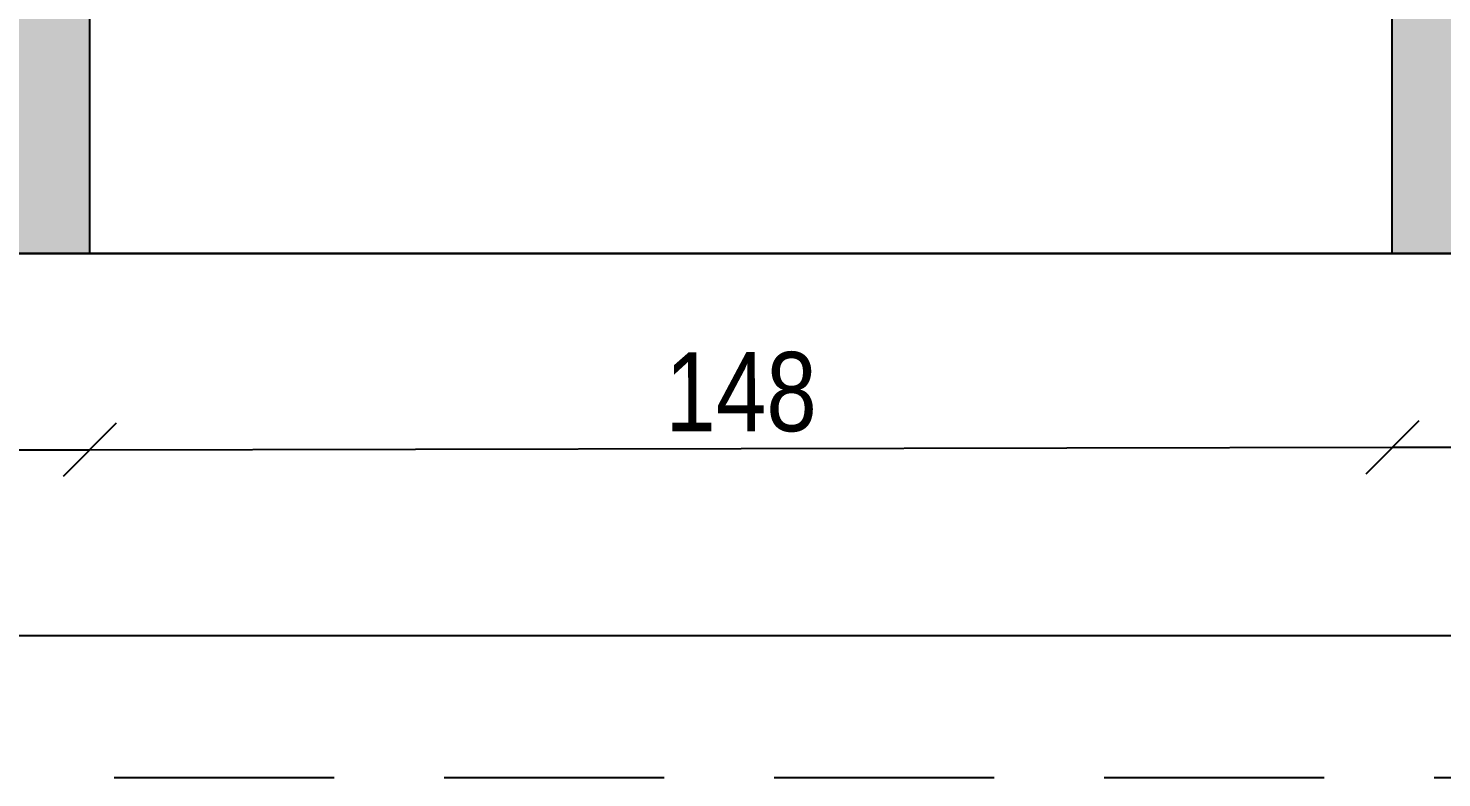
# Model space of a CAD drawing. Header units: metres. Extents: x 493 to 630, y -132 to -15.
# Drawn here: x 560.541 to 562.147, y -93.39 to -92.538 of the extents above; entities that cross this region are included whole.
import ezdxf

# ---------------------------------------------------------------- set-up
doc = ezdxf.new("R2010")
doc.units = ezdxf.units.M
doc.header["$MEASUREMENT"] = 0
doc.header["$PDMODE"] = 3
doc.linetypes.add('HIDDEN2', pattern=[0.1875, 0.125, -0.0625])
for name, color, linetype in [('a_caramida', 2, 'Continuous'), ('a_cote_50', 9, 'Continuous'), ('a_pereti_hasuri', 253, 'Continuous'), ('a_scari_punctat', 40, 'HIDDEN2'), ('a_vederi', 74, 'Continuous')]:
    doc.layers.add(name, color=color, linetype=linetype)
doc.styles.get("Standard").update_dxf_attribs({"font": 'ARIALN.TTF'})
doc.dimstyles.new('50 cote', dxfattribs={"dimtxt": 0.09, "dimasz": 0.06, "dimexe": 0, "dimexo": 0, "dimgap": 0.018, "dimtad": 1, "dimdec": 1, "dimlfac": 100, "dimrnd": 0.5, "dimdsep": 46, "dimtxsty": 'Standard', "dimblk": 'OBLIQUE', "dimcen": 0.00045, "dimclrd": 256, "dimclrt": 4, "dimadec": 1, "dimazin": 0, "dimtfac": 1, "dimtdec": 1, "dimtix": 1, "dimtofl": 0, "dimtmove": 0, "dimatfit": 3, "dimldrblk": 'OBLIQUE', "dimfxl": 0, "dimtolj": 1, "dimtzin": 0, "dimarcsym": 0})

# ---------------------------------------------------------------- blocks, each defined once
blk = doc.blocks.new('_Oblique')
at = {"color": 0, "linetype": 'ByBlock', "lineweight": -2}
blk.add_line((-0.5, -0.5), (0.5, 0.5), dxfattribs=at)
blk = doc.blocks.new('*D1098')
at = {"layer": 'a_cote_50', "lineweight": -2, "ltscale": 0.3}
blk.add_line((2.0237, -67.3001), (3.5436, -67.2972), dxfattribs=at)
at = {"layer": 'Defpoints', "color": 0, "ltscale": 0.3}
for p in [(2.0232, -67.0744), (3.5432, -67.0744), (3.5436, -67.2972)]:
    blk.add_point(p, dxfattribs=at)
at = {"layer": 'a_cote_50', "lineweight": -2, "ltscale": 0.3, "xscale": 0.06, "yscale": 0.06, "zscale": 0.06}
for p, rotation in [((2.0237, -67.3001), 180.1079428696821), ((3.5436, -67.2972), 0.1079428696821681)]:
    blk.add_blockref('_Oblique', p, dxfattribs=dict(at, rotation=rotation))
at = {"layer": 'a_cote_50', "color": 4, "ltscale": 0.3, "insert": (2.7835, -67.2347), "char_height": 0.09, "attachment_point": 5, "rotation": 0.1079}
blk.add_mtext('\\A1;152', dxfattribs=at)
blk = doc.blocks.new('*D1099')
at = {"layer": 'a_cote_50', "lineweight": -2, "ltscale": 0.3}
blk.add_line((3.5436, -67.2972), (5.0236, -67.2944), dxfattribs=at)
at = {"layer": 'Defpoints', "color": 0, "ltscale": 0.3}
for p in [(3.5432, -67.0744), (5.0232, -67.0744), (5.0236, -67.2944)]:
    blk.add_point(p, dxfattribs=at)
at = {"layer": 'a_cote_50', "lineweight": -2, "ltscale": 0.3, "xscale": 0.06, "yscale": 0.06, "zscale": 0.06}
for p, rotation in [((3.5436, -67.2972), 180.1079428696821), ((5.0236, -67.2944), 0.1079428696821681)]:
    blk.add_blockref('_Oblique', p, dxfattribs=dict(at, rotation=rotation))
at = {"layer": 'a_cote_50', "color": 4, "ltscale": 0.3, "insert": (4.2835, -67.2319), "char_height": 0.09, "attachment_point": 5, "rotation": 0.1079}
blk.add_mtext('\\A1;148', dxfattribs=at)
blk = doc.blocks.new('*D1100')
at = {"layer": 'a_cote_50', "lineweight": -2, "ltscale": 0.3}
blk.add_line((5.0236, -67.2944), (6.5036, -67.2916), dxfattribs=at)
at = {"layer": 'Defpoints', "color": 0, "ltscale": 0.3}
for p in [(5.0232, -67.0744), (6.5032, -67.0744), (6.5036, -67.2916)]:
    blk.add_point(p, dxfattribs=at)
at = {"layer": 'a_cote_50', "lineweight": -2, "ltscale": 0.3, "xscale": 0.06, "yscale": 0.06, "zscale": 0.06}
for p, rotation in [((5.0236, -67.2944), 180.1079428696821), ((6.5036, -67.2916), 0.1079428696821681)]:
    blk.add_blockref('_Oblique', p, dxfattribs=dict(at, rotation=rotation))
at = {"layer": 'a_cote_50', "color": 4, "ltscale": 0.3, "insert": (5.7635, -67.2291), "char_height": 0.09, "attachment_point": 5, "rotation": 0.1079}
blk.add_mtext('\\A1;148', dxfattribs=at)
blk = doc.blocks.new('*D1105')
at = {"layer": 'a_cote_50', "lineweight": -2, "ltscale": 0.3}
blk.add_line((-50.9468, -67.5081), (13.8782, -67.5081), dxfattribs=at)
at = {"layer": 'Defpoints', "color": 0, "ltscale": 0.3}
for p in [(13.8782, -63.4009), (-50.9468, -67.0744), (13.8782, -67.5081)]:
    blk.add_point(p, dxfattribs=at)
at = {"layer": 'a_cote_50', "lineweight": -2, "ltscale": 0.3, "xscale": 0.06, "yscale": 0.06, "zscale": 0.06, "rotation": 180}
blk.add_blockref('_Oblique', (-50.9468, -67.5081), dxfattribs=at)
at = {"layer": 'a_cote_50', "lineweight": -2, "ltscale": 0.3, "xscale": 0.06, "yscale": 0.06, "zscale": 0.06}
blk.add_blockref('_Oblique', (13.8782, -67.5081), dxfattribs=at)
at = {"layer": 'a_cote_50', "color": 4, "ltscale": 0.3, "insert": (-18.5343, -67.4441), "char_height": 0.09, "attachment_point": 5}
blk.add_mtext('\\A1;6482.5', dxfattribs=at)
blk = doc.blocks.new('COTE EXY')
at = {"layer": 'a_cote_50', "ltscale": 0.3}
dim = blk.add_linear_dim(base=(13.8782, -67.5081), p1=(-50.9468, -67.0744), p2=(13.8782, -63.4009), dimstyle='50 cote', dxfattribs=at)
dim.commit()
dim.dimension.update_dxf_attribs({"geometry": '*D1105', "text_midpoint": (-18.5343, -67.4441)})
for base, p1, p2, picture, middle in [((3.5436, -67.2972), (2.0232, -67.0744), (3.5432, -67.0744), '*D1098', (2.7835, -67.2347)), ((5.0236, -67.2944), (3.5432, -67.0744), (5.0232, -67.0744), '*D1099', (4.2835, -67.2319)), ((6.5036, -67.2916), (5.0232, -67.0744), (6.5032, -67.0744), '*D1100', (5.7635, -67.2291))]:
    dim = blk.add_linear_dim(base=base, p1=p1, p2=p2, angle=180.1079, dimstyle='50 cote', override={"dimtmove": 1}, dxfattribs=at)
    dim.commit()
    dim.dimension.update_dxf_attribs({"geometry": picture, "text_midpoint": middle})

msp = doc.modelspace()

# ---------------------------------------------------------------- hatches: boundary and pattern name
at = {"layer": 'a_pereti_hasuri', "ltscale": 0.3}
h = msp.add_hatch(dxfattribs=at)
h.set_pattern_fill('ANSI33', color=256, scale=0.25, style=0)
h.set_pattern_definition([(45, (-4876.954644, 8292.469365), (-0.04419417382, 0.04419417382), []), (45, (-4876.91045, 8292.469365), (-0.04419417382, 0.04419417382), [0.03125, -0.015625])])
h.paths.add_polyline_path([(556.0903, -92.7946), (556.0903, -92.2996), (556.0903, -92.0096), (557.6103, -92.0096), (557.6103, -92.3196), (557.6103, -92.7946)])
h.paths.add_polyline_path([(559.0903, -92.7946), (559.0903, -92.0096), (560.6103, -92.0096), (560.6103, -92.2996), (560.6103, -92.7946)])
h.paths.add_polyline_path([(563.5703, -92.7946), (562.0903, -92.7946), (562.0903, -92.0096), (563.5703, -92.0096), (563.5703, -92.3096)])
h.paths.add_polyline_path([(566.4853, -92.7946), (565.0703, -92.7946), (565.0703, -92.0096), (565.3053, -92.0096), (565.3053, -91.7496), (565.5403, -91.7496), (565.5403, -91.9946), (566.4853, -91.9946)])

# ---------------------------------------------------------------- linework, layer by layer
at = {"layer": 'a_caramida', "ltscale": 0.3}
for points in [[(559.0903, -92.7946), (559.0903, -92.0096), (560.6103, -92.0096), (560.6103, -92.2996), (560.6103, -92.7946)], [(563.5703, -92.7946), (562.0903, -92.7946), (562.0903, -92.0096), (563.5703, -92.0096), (563.5703, -92.3096)]]:
    msp.add_lwpolyline(points, close=True, dxfattribs=at)
at = {"layer": 'a_cote_50', "ltscale": 0.3}
msp.add_lwpolyline([(570.6253, -47.6311), (570.6253, -59.2511), (570.7953, -59.2511), (570.7953, -59.8811), (570.6253, -59.8811), (570.6253, -60.0711), (570.2953, -60.0711), (570.2953, -62.2811), (570.6253, -62.2811), (570.6253, -62.4711), (570.7953, -62.4711), (570.7953, -63.1111), (570.6253, -63.1111), (570.6253, -74.7411), (570.8655, -74.7411), (570.8664, -81.6911), (570.9453, -81.6911), (570.9453, -89.1211), (568.7453, -89.1211), (568.7453, -92.7946), (506.1203, -92.7946)], dxfattribs=at)
at = {"layer": 'a_cote_50', "color": 242, "ltscale": 0.3}
msp.add_lwpolyline([(568.7453, -92.7946), (568.7453, -83.0646), (553.7853, -83.0646), (553.785, -79.3896), (504.215, -79.3896), (506.1203, -92.7946)], close=True, dxfattribs=at)
at = {"layer": 'a_scari_punctat', "ltscale": 2}
msp.add_lwpolyline([(571.9632, -39.2176), (571.9695, -48.4811), (571.6331, -48.4811), (571.6331, -89.7166), (569.5132, -89.7166), (569.5132, -93.3901), (505.4682, -93.3901)], dxfattribs=at)
at = {"layer": 'a_vederi', "ltscale": 0.3}
msp.add_lwpolyline([(562.0903, -92.7946), (560.6103, -92.7946)], dxfattribs=at)

# ---------------------------------------------------------------- block references
at = {"layer": 'a_cote_50'}
msp.add_blockref('COTE EXY', (557.0671, -25.7202), dxfattribs=at)

doc.saveas('drawing.dxf')
